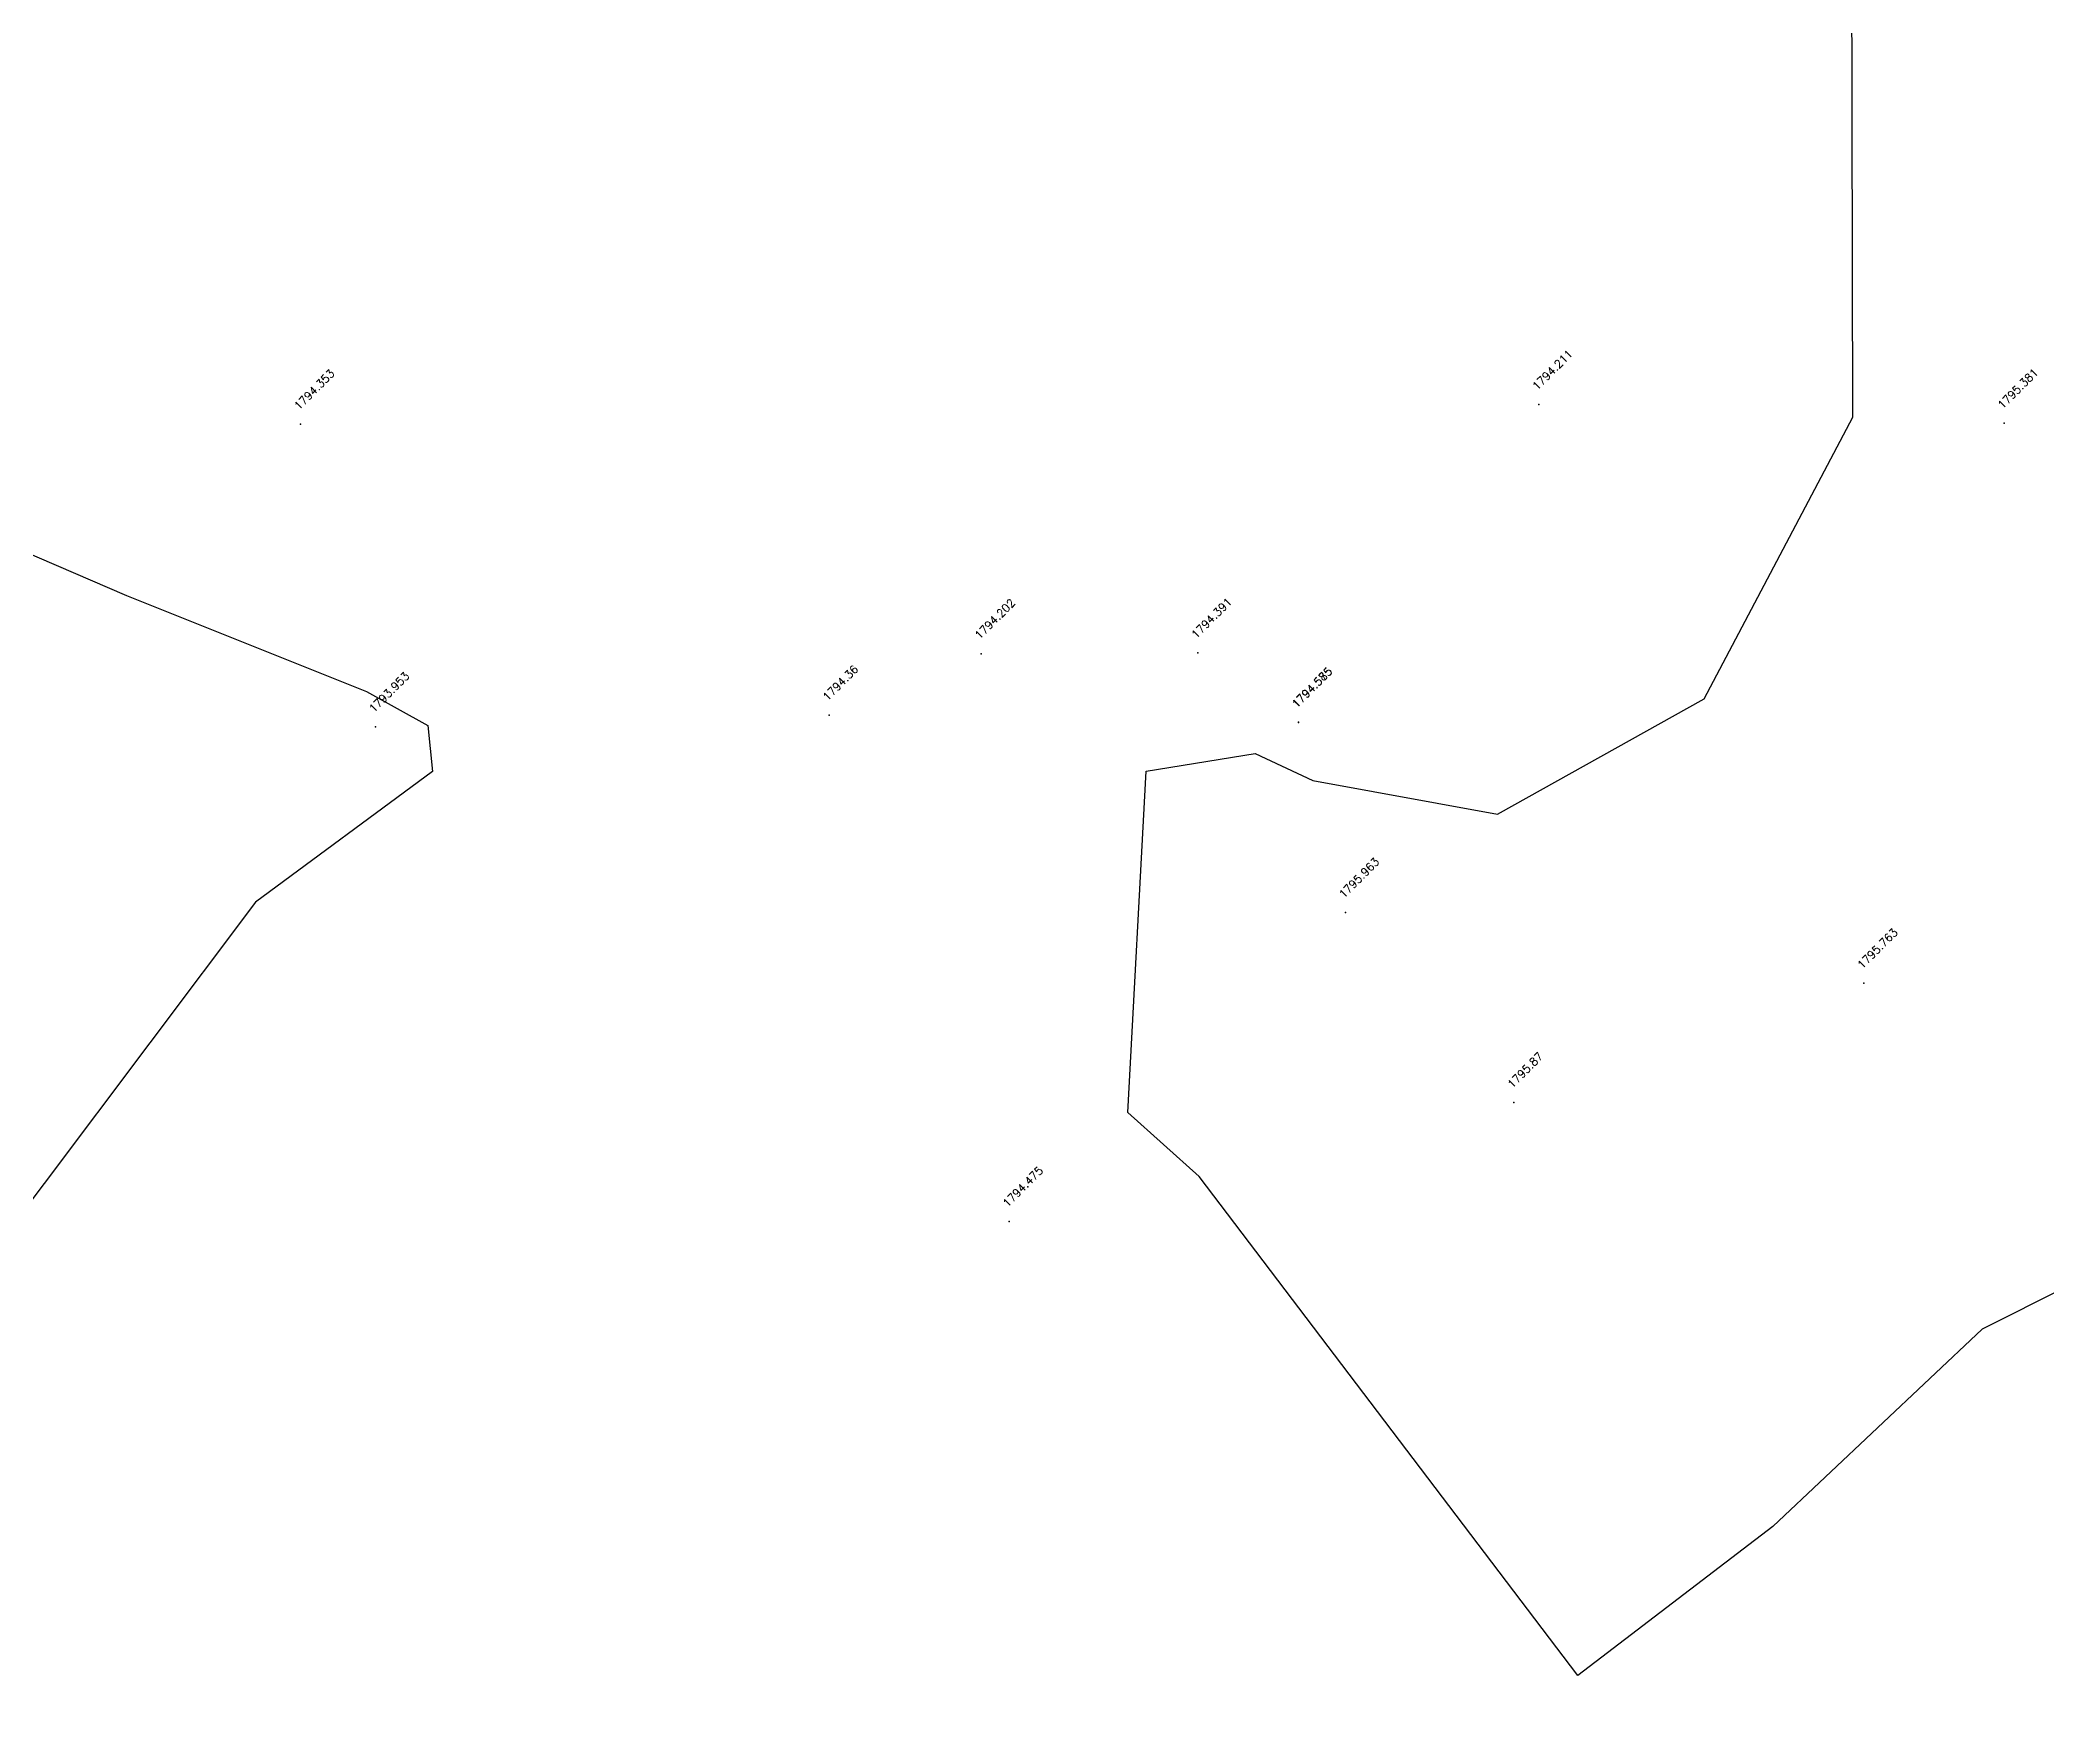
# Model space of a CAD drawing. Header units: inches. Extents: x 9956484 to 9957113, y 272553 to 273016.
# Drawn here: x 9956834.3 to 9956897, y 272605.6 to 272657.7 of the extents above; entities that cross this region are included whole.
import ezdxf
from ezdxf.enums import TextEntityAlignment as Align

# ---------------------------------------------------------------- set-up
doc = ezdxf.new("R2010")
doc.units = ezdxf.units.IN
doc.header["$MEASUREMENT"] = 0
for name, color, linetype in [('Contour', 4, 'Continuous'), ('Index_Contour', 8, 'Continuous'), ('Points', 7, 'Continuous'), ('Points-ELV', 6, 'Continuous'), ('Points-NUM', 4, 'Continuous'), ('Points-TXT', 3, 'Continuous')]:
    doc.layers.add(name, color=color, linetype=linetype)
doc.styles.add('romans', font='romans.shx')

# ---------------------------------------------------------------- blocks, each defined once
blk = doc.blocks.new('POINTS')
at = {"layer": 'Points'}
blk.add_line((0, 0), (0, 0), dxfattribs=at)
blk.add_point((0, 0), dxfattribs=at)
at = {"layer": 'Points-ELV', "style": 'romans'}
blk.add_attdef('ELEV', text='', height=1, rotation=45, dxfattribs=at).set_placement((0, 0), align=Align.BOTTOM_LEFT)
at = {"layer": 'Points-NUM', "style": 'romans'}
blk.add_attdef('PTNUM', text='', height=1, dxfattribs=at).set_placement((0, 0), align=Align.BOTTOM_RIGHT)
at = {"layer": 'Points-TXT', "style": 'romans'}
blk.add_attdef('DESC', text='', height=1, dxfattribs=at).set_placement((0, 0), align=Align.BOTTOM_RIGHT)

msp = doc.modelspace()

# ---------------------------------------------------------------- linework, layer by layer
at = {"layer": 'Contour', "elevation": 1794}
msp.add_lwpolyline([(9956809.433, 272667.283), (9956810.751, 272653.563), (9956808.043, 272652.952), (9956808.329, 272651.82), (9956805.085, 272636.407), (9956811.742, 272651.2), (9956836.979, 272640.32), (9956844.485, 272637.328), (9956846.396, 272636.259), (9956846.542, 272634.826), (9956841.015, 272630.745), (9956821.193, 272604.377), (9956817.158, 272600.303), (9956822.445, 272602.053), (9956830.618, 272583.016), (9956831.179, 272581.498), (9956832.591, 272581.277), (9956853.469, 272590.198), (9956865.779, 272589.472), (9956871.094, 272603.819), (9956884.614, 272586.005), (9956897.703, 272596.016)], dxfattribs=at)
at = {"layer": 'Index_Contour', "elevation": 1795}
for points in [[(9956868.263, 272624.174), (9956868.839, 272634.84), (9956872.238, 272635.39), (9956874.041, 272634.54), (9956879.815, 272633.494), (9956886.265, 272637.097), (9956890.908, 272645.892), (9956890.878, 272660.14), (9956891.026, 272666.88), (9956894.635, 272673.408), (9956894.863, 272686.186)], [(9956900.223, 272620.05), (9956894.956, 272617.401), (9956888.411, 272611.242), (9956882.322, 272606.585), (9956870.493, 272622.17), (9956868.263, 272624.174)]]:
    msp.add_lwpolyline(points, dxfattribs=at)

# ---------------------------------------------------------------- block references
at = {"layer": 'Points', "linetype": 'Continuous'}
ref = msp.add_blockref('POINTS', (9956881.102, 272646.286, 1794.211), dxfattribs=at)
ref.add_attrib('ELEV', '1794.211', dxfattribs={"layer": 'Points-ELV', "height": 0.25, "rotation": 45, "style": 'romans'}).set_placement((9956881.102, 272646.661, 1794.211), align=Align.BOTTOM_LEFT)
ref = msp.add_blockref('POINTS', (9956842.423, 272645.671, 1794.353), dxfattribs=at)
ref.add_attrib('ELEV', '1794.353', dxfattribs={"layer": 'Points-ELV', "height": 0.25, "rotation": 45, "style": 'romans'}).set_placement((9956842.423, 272646.046, 1794.353), align=Align.BOTTOM_LEFT)
ref = msp.add_blockref('POINTS', (9956895.643, 272645.702, 1795.381), dxfattribs=at)
ref.add_attrib('ELEV', '1795.381', dxfattribs={"layer": 'Points-ELV', "height": 0.25, "rotation": 45, "style": 'romans'}).set_placement((9956895.643, 272646.077, 1795.381), align=Align.BOTTOM_LEFT)
ref = msp.add_blockref('POINTS', (9956863.684, 272638.506, 1794.202), dxfattribs=at)
ref.add_attrib('ELEV', '1794.202', dxfattribs={"layer": 'Points-ELV', "height": 0.25, "rotation": 45, "style": 'romans'}).set_placement((9956863.684, 272638.881, 1794.202), align=Align.BOTTOM_LEFT)
ref = msp.add_blockref('POINTS', (9956870.454, 272638.535, 1794.391), dxfattribs=at)
ref.add_attrib('ELEV', '1794.391', dxfattribs={"layer": 'Points-ELV', "height": 0.25, "rotation": 45, "style": 'romans'}).set_placement((9956870.454, 272638.91, 1794.391), align=Align.BOTTOM_LEFT)
ref = msp.add_blockref('POINTS', (9956844.759, 272636.217, 1793.953), dxfattribs=at)
ref.add_attrib('ELEV', '1793.953', dxfattribs={"layer": 'Points-ELV', "height": 0.25, "rotation": 45, "style": 'romans'}).set_placement((9956844.759, 272636.592, 1793.953), align=Align.BOTTOM_LEFT)
ref = msp.add_blockref('POINTS', (9956858.934, 272636.584, 1794.36), dxfattribs=at)
ref.add_attrib('ELEV', '1794.36', dxfattribs={"layer": 'Points-ELV', "height": 0.25, "rotation": 45, "style": 'romans'}).set_placement((9956858.934, 272636.959, 1794.36), align=Align.BOTTOM_LEFT)
ref = msp.add_blockref('POINTS', (9956873.591, 272636.36, 1794.575), dxfattribs=at)
ref.add_attrib('ELEV', '1794.575', dxfattribs={"layer": 'Points-ELV', "height": 0.25, "rotation": 45, "style": 'romans'}).set_placement((9956873.591, 272636.735, 1794.575), align=Align.BOTTOM_LEFT)
ref = msp.add_blockref('POINTS', (9956873.592, 272636.367, 1794.585), dxfattribs=at)
ref.add_attrib('ELEV', '1794.585', dxfattribs={"layer": 'Points-ELV', "height": 0.25, "rotation": 45, "style": 'romans'}).set_placement((9956873.592, 272636.742, 1794.585), align=Align.BOTTOM_LEFT)
ref = msp.add_blockref('POINTS', (9956875.06, 272630.417, 1795.963), dxfattribs=at)
ref.add_attrib('ELEV', '1795.963', dxfattribs={"layer": 'Points-ELV', "height": 0.25, "rotation": 45, "style": 'romans'}).set_placement((9956875.06, 272630.792, 1795.963), align=Align.BOTTOM_LEFT)
ref = msp.add_blockref('POINTS', (9956891.257, 272628.211, 1795.763), dxfattribs=at)
ref.add_attrib('ELEV', '1795.763', dxfattribs={"layer": 'Points-ELV', "height": 0.25, "rotation": 45, "style": 'romans'}).set_placement((9956891.257, 272628.586, 1795.763), align=Align.BOTTOM_LEFT)
ref = msp.add_blockref('POINTS', (9956880.327, 272624.489, 1795.87), dxfattribs=at)
ref.add_attrib('ELEV', '1795.87', dxfattribs={"layer": 'Points-ELV', "height": 0.25, "rotation": 45, "style": 'romans'}).set_placement((9956880.327, 272624.864, 1795.87), align=Align.BOTTOM_LEFT)
ref = msp.add_blockref('POINTS', (9956864.558, 272620.771, 1794.475), dxfattribs=at)
ref.add_attrib('ELEV', '1794.475', dxfattribs={"layer": 'Points-ELV', "height": 0.25, "rotation": 45, "style": 'romans'}).set_placement((9956864.558, 272621.146, 1794.475), align=Align.BOTTOM_LEFT)

doc.saveas('drawing.dxf')
